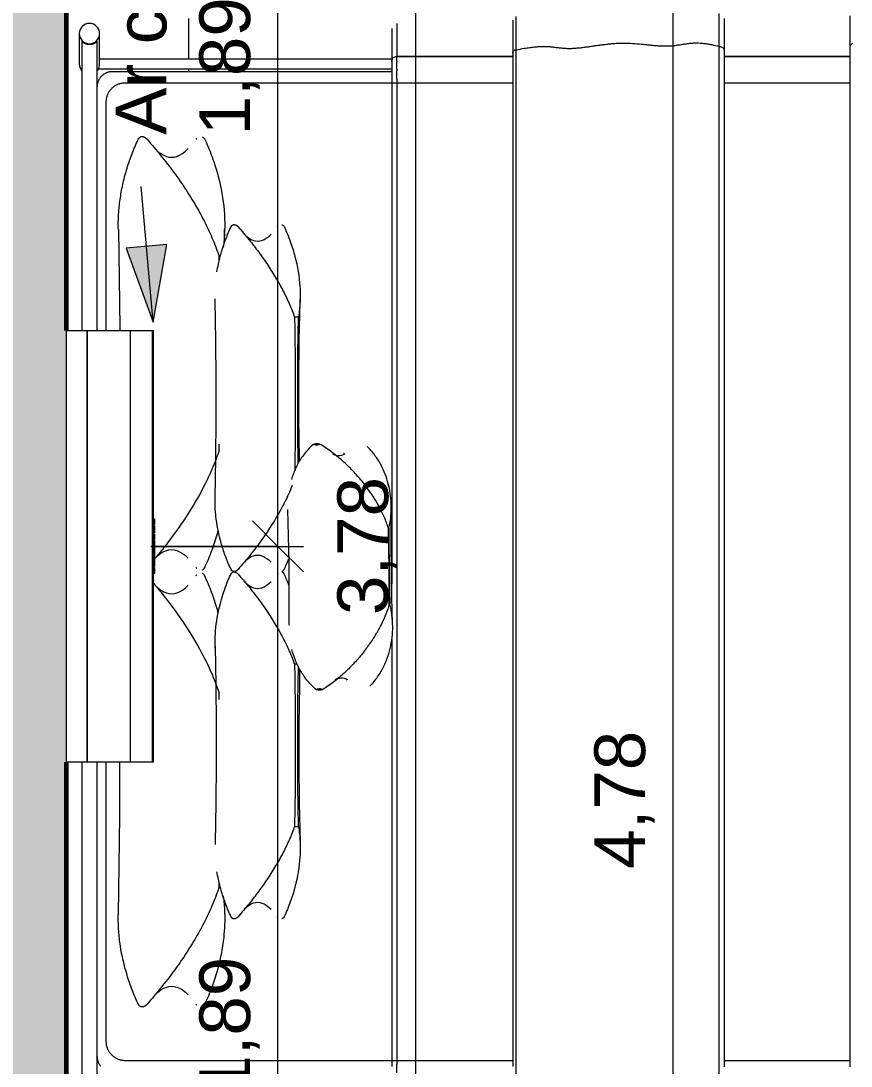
# Model space of a CAD drawing. Header units: millimetres. Extents: x -168557 to 193771, y -108373 to 197278.
# Drawn here: x 185912 to 187547, y -11283 to -9225 of the extents above; entities that cross this region are included whole.
import ezdxf

# ---------------------------------------------------------------- set-up
doc = ezdxf.new("R2010")
doc.units = ezdxf.units.MM
for name, color, linetype, lineweight in [('A-ANNO-DIMS', 211, 'Continuous', 9), ('A-ANNO-DIMS-50', 211, 'Continuous', 9), ('A-WALL', 113, 'Continuous', 9), ('A-WALL-PATT', 111, 'Continuous', 25), ('E-ELEC-EQPM', 71, 'Continuous', 9), ('G-ANNO-TEXT', 231, 'Continuous', 9), ('I-FURN', 30, 'Continuous', 9)]:
    doc.layers.add(name, color=color, linetype=linetype, lineweight=lineweight)
doc.styles.add('@Arial Unicode MS_1', font='', dxfattribs={"height": 100})
doc.styles.add('Arial_2', font='arial.ttf', dxfattribs={"height": 100})
doc.styles.get('@Arial Unicode MS_1').set_extended_font_data('@Arial Unicode MS')
doc.dimstyles.new('CRT_-__Metros_-_Linha_de_chamada_3_5_mm_3', dxfattribs={"dimscale": 304.8, "dimtxt": 100.584485, "dimasz": 0.328084, "dimexe": 0.164042, "dimexo": 0.0625, "dimgap": 0.082021, "dimtad": 1, "dimlfac": 0.001, "dimrnd": 0.01, "dimzin": 0, "dimdsep": 46, "dimtxsty": '@Arial Unicode MS_1', "dimblk1": 'OBLIQUE', "dimblk2": 'OBLIQUE', "dimsah": 1, "dimcen": 0.09, "dimdle": 0.164042, "dimazin": 0, "dimtfac": 1, "dimtdec": 4, "dimtix": 1, "dimtmove": 0, "dimatfit": 3, "dimfxl": 0.984252, "dimfxlon": 1, "dimtvp": 1, "dimtolj": 1, "dimtzin": 0, "dimarcsym": 2})

# ---------------------------------------------------------------- blocks, each defined once
blk = doc.blocks.new('Blks_Decor Henzel Studio_Tapete Diamond Dust - Único-V13-TERREO')
at = {"layer": 'I-FURN', "color": 254}
for p, q in [((990, 1250), (985, 1250)), ((1090, 1250), (1010, 1250))]:
    blk.add_line(p, q, dxfattribs=at)
blk = doc.blocks.new('Blks_Dorm Ikea_Cama Björksnäs - King-3565573-TERREO')
at = {"layer": 'I-FURN', "color": 254}
for p, q in [((-375, 1065), (-1044.9, 1065)), ((1044.9, 1065), (475, 1065)), ((1060, 1070), (1000, 1070)), ((-1044.9, 1035), (-375, 1035)), ((475, 1035), (1044.9, 1035)), ((990, 454.7), (990, 1034.1)), ((1000, 1030), (1060, 1030)), ((1010, 1030.2), (1010, 454.6)), ((985, 454.6), (985, 1005))]:
    blk.add_line(p, q, dxfattribs=at)
at = {"layer": 'I-FURN', "color": 254, "flags": 128}
for points in [[(-955, 1035), (-956.2, 1035), (-957.4, 1034.9), (-958.6, 1034.8), (-959.8, 1034.6), (-961, 1034.4), (-962.1, 1034.1), (-963.3, 1033.8), (-964.4, 1033.5), (-965.6, 1033.1), (-966.7, 1032.6), (-967.8, 1032.1), (-968.9, 1031.6), (-969.9, 1031), (-970.9, 1030.4), (-971.9, 1029.8), (-972.9, 1029.1), (-973.9, 1028.3)], [(985, 1005), (985, 1006.2), (984.9, 1007.4), (984.8, 1008.6), (984.6, 1009.8), (984.4, 1011), (984.1, 1012.1), (983.8, 1013.3), (983.5, 1014.4), (983.1, 1015.6), (982.6, 1016.7), (982.1, 1017.8), (981.6, 1018.9), (981, 1019.9), (980.4, 1020.9), (979.8, 1021.9), (979.1, 1022.9), (978.3, 1023.9), (977.6, 1024.8), (976.7, 1025.7), (975.9, 1026.5), (975, 1027.3), (974.1, 1028.1), (973.2, 1028.9), (972.2, 1029.6), (971.2, 1030.2), (970.2, 1030.9), (969.1, 1031.5), (968.1, 1032), (967, 1032.5), (965.9, 1033), (964.7, 1033.4), (963.6, 1033.7), (962.4, 1034.1), (961.3, 1034.3), (960.1, 1034.6), (958.9, 1034.7), (957.7, 1034.9), (956.5, 1035), (955.3, 1035), (955, 1035)]]:
    blk.add_lwpolyline(points, dxfattribs=at)
at = {"layer": 'I-FURN', "color": 254}
for centre, start, end in [((1000, 1050), 90, 130.9514), ((1000, 1050), 123.75, 128.4099), ((1000, 1050), 90, 96.155), ((1060, 1050), 0, 180), ((1060, 1050), 180, 0), ((1000, 1050), 229.0486, 274.5085), ((1000, 1050), 231.5901, 236.25), ((1000, 1050), 260.8551, 270)]:
    blk.add_arc(centre, 20, start, end, dxfattribs=at)
for points, knots in [([(1044.9, 1065), (1044.9, 1065), (1044.9, 1064.9), (1044.7, 1064.8), (1044.6, 1064.6), (1044.4, 1064.4), (1044.2, 1064.1), (1044, 1063.9), (1043.8, 1063.6), (1043.7, 1063.5), (1043.5, 1063.3), (1043.3, 1063), (1043.1, 1062.7), (1042.8, 1062.3), (1042.6, 1062), (1042.4, 1061.7), (1042.2, 1061.5), (1042, 1061.1), (1041.7, 1060.6), (1041.4, 1060.1), (1041.1, 1059.4), (1040.8, 1058.8), (1040.5, 1058.1), (1040.2, 1057.4), (1039.9, 1056.4), (1039.5, 1055.1), (1039.1, 1052.9), (1038.9, 1051.2), (1038.9, 1050)], [-1, -1, -1, -1, -0.928571, -0.892857, -0.857143, -0.821429, -0.785714, -0.75, -0.732143, -0.714286, -0.696429, -0.678571, -0.642857, -0.607143, -0.589286, -0.571429, -0.553571, -0.535714, -0.5, -0.464286, -0.428571, -0.392857, -0.357143, -0.321429, -0.285714, -0.214286, -0.142857, 0, 0, 0, 0]), ([(1038.9, 1050), (1038.9, 1048.8), (1039.1, 1047.1), (1039.5, 1044.9), (1039.9, 1043.6), (1040.2, 1042.6), (1040.5, 1041.9), (1040.8, 1041.2), (1041.1, 1040.6), (1041.4, 1039.9), (1041.7, 1039.4), (1042, 1038.9), (1042.2, 1038.5), (1042.4, 1038.3), (1042.6, 1038), (1042.8, 1037.7), (1043.1, 1037.3), (1043.3, 1037), (1043.5, 1036.7), (1043.7, 1036.5), (1043.8, 1036.4), (1044, 1036.1), (1044.2, 1035.9), (1044.4, 1035.6), (1044.6, 1035.4), (1044.7, 1035.2), (1044.9, 1035.1), (1044.9, 1035), (1044.9, 1035)], [-1, -1, -1, -1, -0.857143, -0.785714, -0.714286, -0.678571, -0.642857, -0.607143, -0.571429, -0.535714, -0.5, -0.464286, -0.446429, -0.428571, -0.410714, -0.392857, -0.357143, -0.321429, -0.303571, -0.285714, -0.267857, -0.25, -0.214286, -0.178571, -0.142857, -0.107143, -0.071429, 0, 0, 0, 0])]:
    blk.add_open_spline(points, degree=3, knots=knots, dxfattribs=at)
blk = doc.blocks.new('Blks_Dorm_Base Cama_Estofada - King-3552825-TERREO')
at = {"layer": 'I-FURN', "color": 254}
for p, q in [((-375, 1012.5), (-925, 1012.5)), ((925, 1012.5), (475, 1012.5)), ((-962.5, 975), (-962.5, 211.5)), ((962.5, 211.5), (962.5, 975)), ((-962.5, -205.2), (-962.5, -452.2)), ((962.5, -452.2), (962.5, -205.2)), ((-925, -1012.5), (925, -1012.5))]:
    blk.add_line(p, q, dxfattribs=at)
at = {"layer": 'I-FURN', "color": 254, "flags": 128}
for points in [[(-925, 1012.5), (-926.5, 1012.5), (-928, 1012.4), (-929.5, 1012.2), (-931, 1012), (-932.5, 1011.8), (-933.9, 1011.4), (-935.4, 1011), (-936.8, 1010.6), (-938.2, 1010.1), (-939.6, 1009.5), (-941, 1008.9), (-942.3, 1008.3), (-943.6, 1007.5), (-944.9, 1006.8), (-946.2, 1006), (-947.4, 1005.1), (-948.6, 1004.2), (-949.7, 1003.2), (-950.8, 1002.2), (-951.9, 1001.1), (-952.9, 1000), (-953.9, 998.9), (-954.8, 997.7), (-955.7, 996.5), (-956.6, 995.3), (-957.3, 994), (-958.1, 992.7), (-958.8, 991.3), (-959.4, 990), (-960, 988.6), (-960.5, 987.2), (-960.9, 985.8), (-961.3, 984.3), (-961.7, 982.8), (-962, 981.4), (-962.2, 979.9), (-962.3, 978.4), (-962.5, 976.9), (-962.5, 975.4), (-962.5, 975)], [(962.5, 975), (962.5, 976.5), (962.4, 978), (962.2, 979.5), (962, 981), (961.8, 982.5), (961.4, 983.9), (961, 985.4), (960.6, 986.8), (960.1, 988.2), (959.5, 989.6), (958.9, 991), (958.3, 992.3), (957.5, 993.6), (956.8, 994.9), (956, 996.2), (955.1, 997.4), (954.2, 998.6), (953.2, 999.7), (952.2, 1000.8), (951.1, 1001.9), (950, 1002.9), (948.9, 1003.9), (947.7, 1004.8), (946.5, 1005.7), (945.3, 1006.6), (944, 1007.3), (942.7, 1008.1), (941.3, 1008.8), (940, 1009.4), (938.6, 1010), (937.2, 1010.5), (935.8, 1010.9), (934.3, 1011.3), (932.8, 1011.7), (931.4, 1012), (929.9, 1012.2), (928.4, 1012.3), (926.9, 1012.5), (925.4, 1012.5), (925, 1012.5)], [(-959.5, -989.6), (-958.9, -991), (-958.3, -992.3), (-957.5, -993.6), (-956.8, -994.9), (-956, -996.2), (-955.1, -997.4), (-954.2, -998.6), (-953.2, -999.7), (-952.2, -1000.8), (-951.1, -1001.9), (-950, -1002.9), (-948.9, -1003.9), (-947.7, -1004.8), (-946.5, -1005.7), (-945.3, -1006.6), (-944, -1007.3), (-942.7, -1008.1), (-941.3, -1008.8), (-940, -1009.4), (-938.6, -1010), (-937.2, -1010.5), (-935.8, -1010.9), (-934.3, -1011.3), (-932.8, -1011.7), (-931.4, -1012), (-929.9, -1012.2), (-928.4, -1012.3), (-926.9, -1012.5), (-925.4, -1012.5), (-925, -1012.5)], [(925, -1012.5), (926.5, -1012.5), (928, -1012.4), (929.5, -1012.2), (931, -1012), (932.5, -1011.8), (933.9, -1011.4), (935.4, -1011), (936.8, -1010.6), (938.2, -1010.1), (939.6, -1009.5), (941, -1008.9), (942.3, -1008.3), (943.6, -1007.5), (944.9, -1006.8), (946.2, -1006), (947.4, -1005.1), (948.6, -1004.2), (949.7, -1003.2), (950.8, -1002.2), (951.9, -1001.1), (952.9, -1000), (953.9, -998.9), (954.8, -997.7), (955.7, -996.5), (956.6, -995.3), (957.3, -994), (958.1, -992.7), (958.8, -991.3), (959.4, -990), (959.7, -989.2)]]:
    blk.add_lwpolyline(points, dxfattribs=at)
blk = doc.blocks.new('Blks_Dorm_Colcha e Mantas - King-3554194-TERREO')
at = {"layer": 'I-FURN', "color": 254}
for p, q in [((-1095, 191.8), (-1029.8, 191.8)), ((-1015, -55), (-1015, 191.8)), ((-1015, 191.8), (-1015, -55)), ((-970, 191.8), (970, 191.8)), ((-1024.9, -55), (-1090, -55)), ((970, -55), (-970, -55)), ((-1034.7, -65), (-1099.9, -65)), ((-970, -65), (-1034.7, -65)), ((970, -65), (-970, -65)), ((1034.8, -65), (970, -65)), ((-1028.3, -465), (-1093.4, -465)), ((-1086.7, -471.7), (-1021.6, -471.7)), ((-970, -465), (-1028.3, -465)), ((-1015, -700), (-1015, -471.7)), ((-1015, -471.7), (-1015, -700)), ((970, -465), (-970, -465)), ((-970, -471.7), (970, -471.7)), ((1028.3, -465), (970, -465)), ((-1080, -700), (-1015, -700)), ((-1080, -700), (-1015, -700)), ((-1070, -710), (-1005.2, -710)), ((-1005.7, -700), (-1015, -700)), ((-1005.8, -700), (-1003.5, -700)), ((-989.8, -700), (-1003.5, -700)), ((-989.8, -700), (-986.8, -700)), ((-970, -700), (-986.8, -700)), ((-970, -700), (970, -700)), ((-970, -700), (970, -700)), ((-970, -710), (23.6, -710)), ((133.6, -710), (970, -710)), ((986.8, -700), (970, -700))]:
    blk.add_line(p, q, dxfattribs=at)
at = {"layer": 'I-FURN', "color": 254, "flags": 128}
for points in [[(-1029.8, 191.8), (-1028.9, 191.8), (-1027.8, 191.8), (-1026.7, 191.8), (-1025.5, 191.8), (-1024.2, 191.8), (-1022.8, 191.8), (-1021.3, 191.8), (-1019.8, 191.8), (-1018.2, 191.8), (-1016.4, 191.8), (-1014.7, 191.8), (-1012.8, 191.8), (-1010.9, 191.8), (-1008.9, 191.8), (-1006.8, 191.8), (-1004.7, 191.8), (-1002.6, 191.8), (-1000.3, 191.8), (-998.1, 191.8), (-995.8, 191.8), (-993.4, 191.8), (-991, 191.8), (-988.6, 191.8), (-986.2, 191.8), (-983.7, 191.8), (-981.2, 191.8), (-978.7, 191.8), (-976.1, 191.8), (-973.6, 191.8), (-971, 191.8), (-970, 191.8)], [(970, 191.8), (972.5, 191.8), (975.1, 191.8)], [(-970, -55), (-972.3, -55), (-974.7, -55), (-977, -55), (-979.4, -55), (-981.7, -55), (-984, -55), (-986.2, -55), (-988.5, -55), (-990.7, -55), (-992.9, -55), (-995, -55), (-997.1, -55), (-999.2, -55), (-1001.2, -55), (-1003.2, -55), (-1005.1, -55), (-1006.9, -55), (-1008.7, -55), (-1010.5, -55), (-1012.1, -55), (-1013.7, -55), (-1015.3, -55), (-1016.7, -55), (-1018.1, -55), (-1019.4, -55), (-1020.7, -55), (-1021.8, -55), (-1022.9, -55), (-1023.9, -55), (-1024.8, -55), (-1024.9, -55)], [(975, -55), (972.7, -55), (970.4, -55), (970, -55)], [(-1021.6, -471.7), (-1020.8, -471.7), (-1019.8, -471.7), (-1018.8, -471.7), (-1017.7, -471.7), (-1016.6, -471.7), (-1015.3, -471.7), (-1014, -471.7), (-1012.6, -471.7), (-1011.2, -471.7), (-1009.7, -471.7), (-1008.1, -471.7), (-1006.4, -471.7), (-1004.7, -471.7), (-1003, -471.7), (-1001.1, -471.7), (-999.3, -471.7), (-997.4, -471.7), (-995.4, -471.7), (-993.4, -471.7), (-991.4, -471.7), (-989.3, -471.7), (-987.2, -471.7), (-985.1, -471.7), (-983, -471.7), (-980.8, -471.7), (-978.6, -471.7), (-976.4, -471.7), (-974.2, -471.7), (-972, -471.7), (-970, -471.7)], [(970, -471.7), (972.2, -471.7), (974.4, -471.7)], [(-1005.2, -710), (-1004.5, -710), (-1003.7, -710), (-1002.9, -710), (-1002.1, -710), (-1001.2, -710), (-1000.3, -710), (-999.3, -710), (-998.2, -710), (-997.2, -710), (-996, -710), (-994.9, -710), (-993.7, -710), (-992.4, -710), (-991.1, -710), (-989.8, -710), (-988.5, -710), (-987.1, -710), (-985.7, -710), (-984.2, -710), (-982.8, -710), (-981.3, -710), (-979.8, -710), (-978.3, -710), (-976.8, -710), (-975.3, -710), (-973.7, -710), (-972.2, -710), (-970.6, -710), (-970, -710)], [(970, -710), (971.5, -710), (973.1, -710), (974.6, -710)]]:
    blk.add_lwpolyline(points, dxfattribs=at)
at = {"layer": 'I-FURN', "color": 254}
blk.add_open_spline([(-1041.2, 197.2), (-1040.4, 196.2), (-1038.6, 194.5), (-1035.4, 192.7), (-1031.9, 191.8), (-1029.5, 191.7), (-1028.3, 191.9)], degree=3, dxfattribs=at)
for points, knots in [([(-1034.7, -65), (-1034.7, -63.8), (-1034.3, -61.5), (-1032.5, -58.4), (-1029.9, -56.1), (-1026.8, -55), (-1024.7, -55), (-1023.8, -55.1)], [0, 0, 0, 0, 0.1111111, 0.2222222, 0.3333333, 0.4444444, 0.5339095, 0.5339095, 0.5339095, 0.5339095]), ([(-1028.3, -465), (-1029.1, -460.4), (-1030.6, -451.7), (-1032.5, -438.7), (-1033.7, -429), (-1034.5, -420.1), (-1034.9, -412.2), (-1034.8, -406.3), (-1034.6, -401.7), (-1034.3, -398.3), (-1033.9, -394.6), (-1033.3, -389.3), (-1032.4, -382.2), (-1031.6, -375), (-1031.1, -369.4), (-1030.9, -365.3), (-1030.8, -361.4), (-1030.9, -356), (-1031.2, -349.2), (-1031.9, -342.1), (-1032.5, -336.3), (-1033.1, -331.9), (-1033.7, -327.5), (-1034.4, -321.8), (-1035.4, -314.9), (-1036.4, -308), (-1037.2, -302.3), (-1037.8, -298), (-1038.3, -293.7), (-1039, -288), (-1039.8, -281), (-1040.6, -272.6), (-1041.1, -264.2), (-1041.3, -255.9), (-1041.2, -245), (-1040.5, -231.4), (-1039.2, -217.3), (-1038, -206.1), (-1037.1, -197.9), (-1036.4, -189.6), (-1035.8, -181.1), (-1035.7, -174.2), (-1035.7, -168.7), (-1035.8, -164.7), (-1036, -160.6), (-1036.4, -155.1), (-1037.2, -148.1), (-1038.5, -139.7), (-1039.9, -131.6), (-1041, -123.6), (-1041.8, -112.7), (-1041.5, -101.2), (-1040, -89.3), (-1037.9, -77.7), (-1036, -69.7), (-1034.7, -65)], [-1, -1, -1, -1, -0.958333, -0.9375, -0.916667, -0.895833, -0.875, -0.854167, -0.84375, -0.833333, -0.822917, -0.8125, -0.791667, -0.770833, -0.760417, -0.75, -0.739583, -0.729167, -0.708333, -0.6875, -0.677083, -0.666667, -0.65625, -0.645833, -0.625, -0.604167, -0.59375, -0.583333, -0.572917, -0.5625, -0.541667, -0.520833, -0.5, -0.479167, -0.458333, -0.416667, -0.375, -0.354167, -0.333333, -0.3125, -0.291667, -0.270833, -0.260417, -0.25, -0.239583, -0.229167, -0.208333, -0.1875, -0.166667, -0.145833, -0.125, -0.083333, -0.0625, -0.041667, 0, 0, 0, 0]), ([(-1020.8, -471.7), (-1021.4, -471.8), (-1022.9, -471.7), (-1025, -471), (-1026.8, -469.4), (-1028, -467.4), (-1028.3, -465.8), (-1028.3, -465)], [0.4588566, 0.4588566, 0.4588566, 0.4588566, 0.5555556, 0.6666667, 0.7777778, 0.8888889, 1, 1, 1, 1]), ([(-1004, -709.9), (-1004.9, -710), (-1007, -710), (-1010.1, -708.9), (-1012.8, -706.6), (-1014.6, -703.5), (-1015, -701.2), (-1015, -700)], [0.4624846, 0.4624846, 0.4624846, 0.4624846, 0.5555556, 0.6666667, 0.7777778, 0.8888889, 1, 1, 1, 1])]:
    blk.add_open_spline(points, degree=3, knots=knots, dxfattribs=at)
blk = doc.blocks.new('Blks_Dorm_Travesseiros - Branco-3557595-TERREO')
at = {"layer": 'I-FURN', "color": 254}
for p, q in [((-620.8, 109.2), (-620.8, 110.3)), ((-620.8, 109.2), (-620.8, 107.9)), ((620.8, 110.3), (620.8, 109.2)), ((620.8, 107.9), (620.8, 109.2))]:
    blk.add_line(p, q, dxfattribs=at)
at = {"layer": 'I-FURN', "color": 254, "flags": 128}
for points in [[(-674.4, 308.7), (-577.9, 306.8), (-481.2, 305.9), (-384.3, 305.9), (-375, 305.9)], [(674.4, 308.7), (577.9, 306.8), (481.2, 305.9), (475, 305.9)], [(-833.6, 237.1), (-828, 231), (-823.6, 225.2), (-820.3, 219.5), (-818.1, 214.1), (-816.9, 209), (-816.5, 204), (-816.9, 198.9), (-818.2, 193.8), (-820.5, 188.4), (-823.8, 182.7), (-828.3, 176.8), (-833.6, 171.1)], [(-26.4, 237.1), (-32, 231), (-36.4, 225.2), (-39.7, 219.5), (-41.9, 214.1), (-43.1, 209), (-43.5, 204), (-43.1, 198.9), (-41.8, 193.8), (-39.5, 188.4), (-36.2, 182.7), (-31.7, 176.8), (-26.4, 171.1)], [(26.4, 237.1), (32, 231), (36.4, 225.2), (39.7, 219.5), (41.9, 214.1), (43.1, 209), (43.5, 204), (43.1, 198.9), (41.8, 193.8), (39.5, 188.4), (36.2, 182.7), (31.7, 176.8), (26.4, 171.1)], [(833.6, 237.1), (828, 231), (823.6, 225.2), (820.3, 219.5), (818.1, 214.1), (816.9, 209), (816.5, 204), (816.9, 198.9), (818.2, 193.8), (820.5, 188.4), (823.8, 182.7), (828.3, 176.8), (833.6, 171.1)], [(-146.4, 118.2), (-223.6, 116.7), (-301.1, 116), (-378.5, 115.9), (-455.9, 116.7), (-533.2, 118.1), (-537.6, 118.2)], [(146.4, 118.2), (223.6, 116.7), (301.1, 116), (378.5, 115.9), (455.9, 116.7), (533.2, 118.1), (537.6, 118.2)], [(-646.9, 100), (-668.9, 99.6), (-674.4, 99.4)], [(646.9, 100), (668.9, 99.6), (674.4, 99.4)], [(-664.9, 60.9), (-660.4, 56.1), (-656.9, 51.4), (-654.3, 46.9), (-652.5, 42.6), (-651.5, 38.4), (-651.2, 34.4), (-651.5, 30.4), (-652.6, 26.3), (-654.4, 21.9), (-657, 17.4), (-660.6, 12.7), (-664.9, 8.1)], [(-19.1, 60.9), (-23.6, 56.1), (-27.1, 51.4), (-29.7, 46.9), (-31.5, 42.6), (-32.5, 38.4), (-32.8, 34.4), (-32.5, 30.4), (-31.4, 26.3), (-29.6, 21.9), (-27, 17.4), (-23.4, 12.7), (-19.1, 8.1)], [(19.1, 60.9), (23.6, 56.1), (27.1, 51.4), (29.7, 46.9), (31.5, 42.6), (32.5, 38.4), (32.8, 34.4), (32.5, 30.4), (31.4, 26.3), (29.6, 21.9), (27, 17.4), (23.4, 12.7), (19.1, 8.1)], [(664.9, 60.9), (660.4, 56.1), (656.9, 51.4), (654.3, 46.9), (652.5, 42.6), (651.5, 38.4), (651.2, 34.4), (651.5, 30.4), (652.6, 26.3), (654.4, 21.9), (657, 17.4), (660.6, 12.7), (664.9, 8.1)], [(122.7, -24.2), (70.3, -25.7), (17.7, -26.7), (-34.9, -27.1), (-87.4, -27), (-105, -26.9)], [(-191.7, -48.3), (-223.6, -47.7), (-301.1, -46.9), (-378.5, -46.9), (-455.9, -47.6), (-533.2, -49.1), (-537.5, -49.2)], [(217.2, -47.8), (223.6, -47.7), (301.1, -46.9), (378.5, -46.9), (455.9, -47.6), (533.2, -49.1), (537.5, -49.2)], [(-212.4, -118), (-210.6, -122.1), (-209.5, -125.8), (-209, -129.3), (-209, -132.7), (-209.6, -136.2), (-210.9, -140.1), (-212.1, -142.8)], [(232.3, -112.8), (230.5, -116.9), (229.5, -120.6), (229.1, -124.1), (229.2, -127.6), (229.9, -131.1), (231.2, -134.9), (232.5, -137.6)], [(-102.6, -231.4), (-50.1, -229.9), (2.4, -228.9), (55, -228.5), (107.5, -228.6), (125.1, -228.8)]]:
    blk.add_lwpolyline(points, dxfattribs=at)
at = {"layer": 'I-FURN', "color": 254}
for centre, major_axis, ratio, start_param, end_param in [((-430, 706.5), (2472.1, 0), 0.241922, 4.635125, 4.638688), ((-430, 701.3), (2472.1, 0), 0.240231, 4.635124, 4.637047), ((-430, 706.5), (2472.1, 0), 0.241922, 4.784679, 4.789653), ((430, 706.5), (2472.1, 0), 0.241922, 4.635125, 4.640099), ((430, 706.5), (2472.1, 0), 0.241922, 4.78609, 4.789653), ((430, 701.3), (2472.1, 0), 0.240231, 4.787731, 4.789654), ((7.1, 125.6), (1352.5, 15.8), 0.258819, 4.65708, 4.767698), ((15.3, -574.5), (1352.5, 15.8), 0.258819, 1.515487, 1.626106), ((-816.1, -234.1), (752.5, 8.8), 0.258819, 6.280437, 6.285934), ((838.5, -214.7), (752.5, 8.8), 0.258819, 3.138844, 3.144341)]:
    blk.add_ellipse(centre, major_axis=major_axis, ratio=ratio, start_param=start_param, end_param=end_param, dxfattribs=at)
for points, knots in [([(-851.9, 269.5), (-842.5, 273.9), (-823.6, 282), (-785.4, 295.2), (-746.7, 304), (-707.9, 308.3), (-687, 309), (-675.9, 308.8), (-674.4, 308.7)], [-1, -1, -1, -1, -0.875, -0.75, -0.5, -0.375, -0.25, -0.2314573, -0.2314573, -0.2314573, -0.2314573]), ([(674.4, 308.7), (675.9, 308.8), (687, 309), (707.9, 308.3), (737, 305.1), (766.1, 299.6), (794.9, 291.9), (823.6, 282), (842.5, 273.9), (851.9, 269.5)], [-0.7685427, -0.7685427, -0.7685427, -0.7685427, -0.75, -0.625, -0.5, -0.375, -0.25, -0.125, 0, 0, 0, 0]), ([(-851.9, 252.3), (-852.3, 252.6), (-852.8, 253.1), (-853.5, 253.9), (-854, 254.5), (-854.5, 255.1), (-855, 255.8), (-855.4, 256.3), (-855.7, 256.8), (-855.9, 257.2), (-856.1, 257.5), (-856.3, 258), (-856.6, 258.7), (-856.9, 259.5), (-857.1, 260.3), (-857.2, 261.1), (-857.2, 262), (-857.2, 262.8), (-857.1, 263.6), (-856.9, 264.3), (-856.6, 265), (-856.3, 265.6), (-856.1, 266), (-855.9, 266.3), (-855.7, 266.6), (-855.4, 266.9), (-855, 267.3), (-854.5, 267.8), (-854, 268.2), (-853.5, 268.6), (-852.8, 269), (-852.3, 269.3), (-851.9, 269.5)], [-1, -1, -1, -1, -0.928571, -0.892857, -0.857143, -0.821429, -0.785714, -0.75, -0.732143, -0.714286, -0.696429, -0.678571, -0.642857, -0.607143, -0.571429, -0.535714, -0.5, -0.464286, -0.428571, -0.392857, -0.357143, -0.321429, -0.303571, -0.285714, -0.267857, -0.25, -0.214286, -0.178571, -0.142857, -0.107143, -0.071429, 0, 0, 0, 0]), ([(851.9, 269.5), (852.3, 269.3), (852.8, 269), (853.5, 268.6), (854, 268.2), (854.5, 267.8), (855, 267.3), (855.4, 266.9), (855.7, 266.6), (855.9, 266.3), (856.1, 266), (856.3, 265.6), (856.6, 265), (856.9, 264.3), (857.1, 263.6), (857.2, 262.8), (857.2, 262), (857.2, 261.1), (857.1, 260.3), (856.9, 259.5), (856.6, 258.7), (856.3, 258), (856.1, 257.5), (855.9, 257.2), (855.7, 256.8), (855.4, 256.3), (855, 255.8), (854.5, 255.1), (854, 254.5), (853.5, 253.9), (852.8, 253.1), (852.3, 252.6), (851.9, 252.3)], [-1, -1, -1, -1, -0.928571, -0.892857, -0.857143, -0.821429, -0.785714, -0.75, -0.732143, -0.714286, -0.696429, -0.678571, -0.642857, -0.607143, -0.571429, -0.535714, -0.5, -0.464286, -0.428571, -0.392857, -0.357143, -0.321429, -0.303571, -0.285714, -0.267857, -0.25, -0.214286, -0.178571, -0.142857, -0.107143, -0.071429, 0, 0, 0, 0]), ([(-23.2, 239.1), (-29, 234.2), (-45.6, 220.4), (-84.3, 190.7), (-134.1, 157.9), (-189.5, 128.8), (-222.7, 115.6), (-239.2, 110.3)], [0.0666929, 0.0666929, 0.0666929, 0.0666929, 0.1428571, 0.2857143, 0.5714286, 0.7857143, 1, 1, 1, 1]), ([(239.2, 110.3), (228.2, 113.9), (206.1, 122.1), (161.8, 142.5), (111.9, 171.7), (65.1, 205.1), (38.1, 226.6), (27.5, 235.5), (25.1, 237.6)], [0, 0, 0, 0, 0.1428571, 0.2857143, 0.5714286, 0.7857143, 0.8928571, 0.9250512, 0.9250512, 0.9250512, 0.9250512]), ([(-853.3, 154.5), (-853.2, 154.6), (-852.7, 155.1), (-852.2, 155.6), (-851.9, 155.9)], [-0.09112769, -0.09112769, -0.09112769, -0.09112769, -0.07142857, 0, 0, 0, 0]), ([(-6.7, 154.5), (-6.8, 154.6), (-7.3, 155.1), (-7.7, 155.6), (-8.1, 155.9)], [-0.09113319, -0.09113319, -0.09113319, -0.09113319, -0.07142857, 0, 0, 0, 0]), ([(8.1, 155.9), (7.7, 155.6), (7.3, 155.1), (6.8, 154.6), (6.7, 154.5)], [-1, -1, -1, -1, -0.92857143, -0.90886681, -0.90886681, -0.90886681, -0.90886681]), ([(851.9, 155.9), (852.2, 155.6), (852.7, 155.1), (853.2, 154.6), (853.3, 154.5)], [-1, -1, -1, -1, -0.92857143, -0.90887231, -0.90887231, -0.90887231, -0.90887231]), ([(-851.9, 138.7), (-852.2, 138.8), (-852.8, 139.1), (-853.5, 139.6), (-854, 140), (-854.5, 140.4), (-855, 140.8), (-855.4, 141.2), (-855.7, 141.6), (-855.9, 141.9), (-856.1, 142.2), (-856.3, 142.6), (-856.5, 142.9), (-856.6, 143.1)], [-1, -1, -1, -1, -0.9285714, -0.8928571, -0.8571429, -0.8214286, -0.7857143, -0.75, -0.7321429, -0.7142857, -0.6964286, -0.6785714, -0.6428571, -0.6428571, -0.6428571, -0.6428571]), ([(-639, 102.2), (-649.5, 100.8), (-676.6, 98.5), (-725.9, 100.4), (-775.7, 110.2), (-819.5, 124.5), (-841.2, 133.6), (-851.9, 138.7)], [-0.9213668, -0.9213668, -0.9213668, -0.9213668, -0.7857143, -0.5714286, -0.2857143, -0.1428571, 0, 0, 0, 0]), ([(-81.4, 112), (-78.7, 112.7), (-65, 116.5), (-40.5, 124.5), (-18.9, 133.6), (-8.1, 138.7)], [-0.3205514, -0.3205514, -0.3205514, -0.3205514, -0.2857143, -0.1428571, 0, 0, 0, 0]), ([(-8.1, 138.7), (-7.7, 138.8), (-7.2, 139.1), (-6.5, 139.6), (-6, 140), (-5.5, 140.4), (-5, 140.8), (-4.6, 141.2), (-4.3, 141.6), (-4.1, 141.9), (-3.9, 142.2), (-3.7, 142.6), (-3.5, 142.9), (-3.4, 143.1)], [-1, -1, -1, -1, -0.9285714, -0.8928571, -0.8571429, -0.8214286, -0.7857143, -0.75, -0.7321429, -0.7142857, -0.6964286, -0.6785714, -0.6428571, -0.6428571, -0.6428571, -0.6428571]), ([(3.4, 143.1), (3.5, 142.9), (3.7, 142.6), (3.9, 142.2), (4.1, 141.9), (4.3, 141.6), (4.6, 141.2), (5, 140.8), (5.5, 140.4), (6, 140), (6.5, 139.6), (7.2, 139.1), (7.7, 138.8), (8.1, 138.7)], [-0.3571429, -0.3571429, -0.3571429, -0.3571429, -0.3214286, -0.3035714, -0.2857143, -0.2678571, -0.25, -0.2142857, -0.1785714, -0.1428571, -0.1071429, -0.0714286, 0, 0, 0, 0]), ([(8.1, 138.7), (18.9, 133.6), (40.5, 124.5), (65, 116.5), (78.7, 112.7), (81.4, 112)], [-1, -1, -1, -1, -0.8571429, -0.7142857, -0.6794486, -0.6794486, -0.6794486, -0.6794486]), ([(851.9, 138.7), (843.8, 134.9), (827.6, 127.9), (794.9, 116), (748.1, 103.8), (698.2, 98.4), (660, 99.8), (644, 101.5), (639, 102.2)], [-1, -1, -1, -1, -0.8928571, -0.7857143, -0.5714286, -0.2857143, -0.1428571, -0.0786332, -0.0786332, -0.0786332, -0.0786332]), ([(856.6, 143.1), (856.5, 142.9), (856.3, 142.6), (856.1, 142.2), (855.9, 141.9), (855.7, 141.6), (855.4, 141.2), (855, 140.8), (854.5, 140.4), (854, 140), (853.5, 139.6), (852.8, 139.1), (852.2, 138.8), (851.9, 138.7)], [-0.3571429, -0.3571429, -0.3571429, -0.3571429, -0.3214286, -0.3035714, -0.2857143, -0.2678571, -0.25, -0.2142857, -0.1785714, -0.1428571, -0.1071429, -0.0714286, 0, 0, 0, 0]), ([(-679.5, 86.8), (-671.4, 90.6), (-655.3, 97.5), (-630.6, 105.8), (-609.1, 111.2), (-595.8, 113.7), (-590.9, 114.5)], [-1, -1, -1, -1, -0.8571429, -0.7142857, -0.5714286, -0.4866628, -0.4866628, -0.4866628, -0.4866628]), ([(-151.5, 118.1), (-143.8, 118.4), (-119.4, 118.4), (-82.4, 113.6), (-47.2, 104), (-22.6, 95), (-10.5, 89.7), (-4.5, 86.8)], [0.1530771, 0.1530771, 0.1530771, 0.1530771, 0.2857143, 0.5714286, 0.7857143, 0.8928571, 1, 1, 1, 1]), ([(4.5, 86.8), (12.5, 90.6), (28.7, 97.5), (61.6, 108.6), (99.1, 116.5), (131.9, 118.6), (148, 118.2), (151.5, 118.1)], [0, 0, 0, 0, 0.1428571, 0.2857143, 0.5714286, 0.7857143, 0.8469229, 0.8469229, 0.8469229, 0.8469229]), ([(590.9, 114.5), (595.8, 113.7), (609.1, 111.2), (630.6, 105.8), (655.3, 97.5), (671.4, 90.6), (679.5, 86.8)], [-0.5133372, -0.5133372, -0.5133372, -0.5133372, -0.4285714, -0.2857143, -0.1428571, 0, 0, 0, 0]), ([(-679.5, 73.1), (-679.8, 73.3), (-680.3, 73.7), (-680.8, 74.4), (-681.2, 74.8), (-681.6, 75.3), (-682, 75.9), (-682.3, 76.3), (-682.5, 76.7), (-682.7, 77), (-682.8, 77.3), (-683, 77.7), (-683.3, 78.2), (-683.5, 78.9), (-683.7, 79.5), (-683.7, 80.2), (-683.8, 80.8), (-683.7, 81.5), (-683.7, 82.1), (-683.5, 82.7), (-683.3, 83.3), (-683, 83.7), (-682.8, 84), (-682.7, 84.3), (-682.5, 84.5), (-682.3, 84.8), (-682, 85.1), (-681.6, 85.5), (-681.2, 85.8), (-680.8, 86.1), (-680.3, 86.5), (-679.8, 86.7), (-679.5, 86.8)], [-1, -1, -1, -1, -0.928571, -0.892857, -0.857143, -0.821429, -0.785714, -0.75, -0.732143, -0.714286, -0.696429, -0.678571, -0.642857, -0.607143, -0.571429, -0.535714, -0.5, -0.464286, -0.428571, -0.392857, -0.357143, -0.321429, -0.303571, -0.285714, -0.267857, -0.25, -0.214286, -0.178571, -0.142857, -0.107143, -0.071429, 0, 0, 0, 0]), ([(-4.5, 86.8), (-4.2, 86.7), (-3.8, 86.5), (-3.2, 86.1), (-2.8, 85.8), (-2.4, 85.5), (-2, 85.1), (-1.7, 84.8), (-1.5, 84.5), (-1.3, 84.3), (-1.1, 84), (-0.9, 83.7), (-0.7, 83.3), (-0.5, 82.7), (-0.3, 82.1), (-0.3, 81.5), (-0.2, 80.8), (-0.3, 80.2), (-0.4, 79.5), (-0.5, 78.9), (-0.7, 78.2), (-1, 77.7), (-1.1, 77.3), (-1.3, 77), (-1.5, 76.7), (-1.7, 76.3), (-2, 75.9), (-2.4, 75.3), (-2.8, 74.8), (-3.2, 74.4), (-3.8, 73.7), (-4.2, 73.3), (-4.5, 73.1)], [0, 0, 0, 0, 0.071429, 0.107143, 0.142857, 0.178571, 0.214286, 0.25, 0.267857, 0.285714, 0.303571, 0.321429, 0.357143, 0.392857, 0.428571, 0.464286, 0.5, 0.535714, 0.571429, 0.607143, 0.642857, 0.678571, 0.696429, 0.714286, 0.732143, 0.75, 0.785714, 0.821429, 0.857143, 0.892857, 0.928571, 1, 1, 1, 1]), ([(4.5, 73.1), (4.2, 73.3), (3.8, 73.7), (3.2, 74.4), (2.8, 74.8), (2.4, 75.3), (2, 75.9), (1.7, 76.3), (1.5, 76.7), (1.3, 77), (1.1, 77.3), (1, 77.7), (0.7, 78.2), (0.5, 78.9), (0.4, 79.5), (0.3, 80.2), (0.2, 80.8), (0.3, 81.5), (0.3, 82.1), (0.5, 82.7), (0.7, 83.3), (0.9, 83.7), (1.1, 84), (1.3, 84.3), (1.5, 84.5), (1.7, 84.8), (2, 85.1), (2.4, 85.5), (2.8, 85.8), (3.2, 86.1), (3.8, 86.5), (4.2, 86.7), (4.5, 86.8)], [0, 0, 0, 0, 0.071429, 0.107143, 0.142857, 0.178571, 0.214286, 0.25, 0.267857, 0.285714, 0.303571, 0.321429, 0.357143, 0.392857, 0.428571, 0.464286, 0.5, 0.535714, 0.571429, 0.607143, 0.642857, 0.678571, 0.696429, 0.714286, 0.732143, 0.75, 0.785714, 0.821429, 0.857143, 0.892857, 0.928571, 1, 1, 1, 1]), ([(679.5, 86.8), (679.8, 86.7), (680.3, 86.5), (680.8, 86.1), (681.2, 85.8), (681.6, 85.5), (682, 85.1), (682.3, 84.8), (682.5, 84.5), (682.7, 84.3), (682.8, 84), (683, 83.7), (683.3, 83.3), (683.5, 82.7), (683.7, 82.1), (683.7, 81.5), (683.8, 80.8), (683.7, 80.2), (683.7, 79.5), (683.5, 78.9), (683.3, 78.2), (683, 77.7), (682.8, 77.3), (682.7, 77), (682.5, 76.7), (682.3, 76.3), (682, 75.9), (681.6, 75.3), (681.2, 74.8), (680.8, 74.4), (680.3, 73.7), (679.8, 73.3), (679.5, 73.1)], [-1, -1, -1, -1, -0.928571, -0.892857, -0.857143, -0.821429, -0.785714, -0.75, -0.732143, -0.714286, -0.696429, -0.678571, -0.642857, -0.607143, -0.571429, -0.535714, -0.5, -0.464286, -0.428571, -0.392857, -0.357143, -0.321429, -0.303571, -0.285714, -0.267857, -0.25, -0.214286, -0.178571, -0.142857, -0.107143, -0.071429, 0, 0, 0, 0]), ([(-4.5, 73.1), (-14.1, 64.5), (-33.6, 48.1), (-73, 18.4), (-112.9, -6.8), (-152.6, -26.7), (-172.5, -34.7), (-182.4, -38.2)], [0, 0, 0, 0, 0.166667, 0.333333, 0.666667, 0.833333, 1, 1, 1, 1]), ([(169.7, -33.4), (164, -31.2), (148.4, -24.6), (112.9, -6.8), (73, 18.4), (33.6, 48.1), (14.1, 64.5), (4.5, 73.1)], [0.0712978, 0.0712978, 0.0712978, 0.0712978, 0.1666667, 0.3333333, 0.6666667, 0.8333333, 1, 1, 1, 1]), ([(-679.5, -17.8), (-679.8, -17.7), (-680.2, -17.5), (-680.8, -17.1), (-681.2, -16.8), (-681.6, -16.4), (-682, -16.1), (-682.3, -15.8), (-682.5, -15.5), (-682.7, -15.3), (-682.9, -15), (-683, -14.7), (-683.3, -14.3), (-683.5, -13.7), (-683.6, -13.3), (-683.6, -13.1)], [-1, -1, -1, -1, -0.9285714, -0.8928571, -0.8571429, -0.8214286, -0.7857143, -0.75, -0.7321429, -0.7142857, -0.6964286, -0.6785714, -0.6428571, -0.6071429, -0.5714286, -0.5714286, -0.5714286, -0.5714286]), ([(-681.2, -5.8), (-681.1, -5.6), (-680.8, -5.3), (-680.2, -4.7), (-679.8, -4.3), (-679.5, -4)], [-0.1428571, -0.1428571, -0.1428571, -0.1428571, -0.1071429, -0.0714286, 0, 0, 0, 0]), ([(-502.2, -46), (-512.1, -47.6), (-531.9, -49.6), (-571.5, -49.2), (-611.3, -42.6), (-650.5, -30.4), (-669.9, -22.3), (-679.5, -17.8)], [-1, -1, -1, -1, -0.833333, -0.666667, -0.333333, -0.166667, 0, 0, 0, 0]), ([(-2.8, -5.8), (-2.9, -5.6), (-3.2, -5.3), (-3.7, -4.7), (-4.2, -4.3), (-4.5, -4)], [-0.1428571, -0.1428571, -0.1428571, -0.1428571, -0.1071429, -0.0714286, 0, 0, 0, 0]), ([(-4.5, -17.8), (-4.2, -17.7), (-3.7, -17.4), (-3.2, -17.1), (-2.8, -16.8), (-2.4, -16.4), (-2, -16.1), (-1.7, -15.8), (-1.5, -15.5), (-1.3, -15.3), (-1.2, -15), (-1, -14.7), (-0.7, -14.3), (-0.5, -13.7), (-0.4, -13.3), (-0.4, -13.1)], [-1, -1, -1, -1, -0.9285714, -0.8928571, -0.8571429, -0.8214286, -0.7857143, -0.75, -0.7321429, -0.7142857, -0.6964286, -0.6785714, -0.6428571, -0.6071429, -0.5714286, -0.5714286, -0.5714286, -0.5714286]), ([(0.4, -13.1), (0.4, -13.3), (0.5, -13.7), (0.7, -14.3), (1, -14.7), (1.2, -15), (1.3, -15.3), (1.5, -15.5), (1.7, -15.8), (2, -16.1), (2.4, -16.4), (2.8, -16.8), (3.2, -17.1), (3.7, -17.4), (4.2, -17.7), (4.5, -17.8)], [-0.4285714, -0.4285714, -0.4285714, -0.4285714, -0.3928571, -0.3571429, -0.3214286, -0.3035714, -0.2857143, -0.2678571, -0.25, -0.2142857, -0.1785714, -0.1428571, -0.1071429, -0.0714286, 0, 0, 0, 0]), ([(4.5, -4), (4.2, -4.3), (3.7, -4.7), (3.2, -5.3), (2.9, -5.6), (2.8, -5.8)], [-1, -1, -1, -1, -0.9285714, -0.8928571, -0.8571429, -0.8571429, -0.8571429, -0.8571429]), ([(679.5, -17.8), (669.9, -22.3), (650.5, -30.4), (611.3, -42.6), (571.5, -49.2), (531.9, -49.6), (512.1, -47.6), (502.2, -46)], [-1, -1, -1, -1, -0.833333, -0.666667, -0.333333, -0.166667, 0, 0, 0, 0]), ([(679.5, -4), (679.8, -4.3), (680.2, -4.7), (680.8, -5.3), (681.1, -5.6), (681.2, -5.8)], [-1, -1, -1, -1, -0.9285714, -0.8928571, -0.8571429, -0.8571429, -0.8571429, -0.8571429]), ([(683.6, -13.1), (683.6, -13.3), (683.5, -13.7), (683.3, -14.3), (683, -14.7), (682.9, -15), (682.7, -15.3), (682.5, -15.5), (682.3, -15.8), (682, -16.1), (681.6, -16.4), (681.2, -16.8), (680.8, -17.1), (680.2, -17.5), (679.8, -17.7), (679.5, -17.8)], [-0.4285714, -0.4285714, -0.4285714, -0.4285714, -0.3928571, -0.3571429, -0.3214286, -0.3035714, -0.2857143, -0.2678571, -0.25, -0.2142857, -0.1785714, -0.1428571, -0.1071429, -0.0714286, 0, 0, 0, 0]), ([(-182.4, -38.2), (-224.9, -39), (-331.3, -40.2), (-437.9, -39.4), (-501.6, -38.2)], [0, 0, 0, 0, 0.4, 1, 1, 1, 1]), ([(-230.5, -79), (-225, -72.9), (-216.5, -64.6), (-204.1, -55.5), (-194.3, -49.5), (-184.4, -44.2), (-170.8, -38.2), (-160.3, -34.7), (-153.2, -32.9)], [-1, -1, -1, -1, -0.875, -0.8125, -0.75, -0.6875, -0.625, -0.5, -0.5, -0.5, -0.5]), ([(-182.1, -43.6), (-182.2, -43.1), (-182.3, -41.3), (-182.4, -39.5), (-182.4, -38.2)], [0.2985054, 0.2985054, 0.2985054, 0.2985054, 0.5, 1, 1, 1, 1]), ([(249.5, -73.4), (246.7, -70.4), (241, -64.7), (231.9, -57.1), (222.4, -50.5), (212.6, -44.7), (202.5, -39.7), (192.3, -35.4), (185.4, -33.1), (181.9, -32)], [-1, -1, -1, -1, -0.9375, -0.875, -0.8125, -0.75, -0.6875, -0.625, -0.5633776, -0.5633776, -0.5633776, -0.5633776]), ([(501.6, -38.2), (459.1, -39), (358.1, -40.1), (256.9, -39.5), (198.5, -38.5)], [0, 0, 0, 0, 0.4, 0.949401, 0.949401, 0.949401, 0.949401]), ([(-502.2, -46), (-459.6, -45.1), (-354.4, -43.9), (-249, -44.7), (-186.7, -45.9)], [0, 0, 0, 0, 0.4, 0.9845923, 0.9845923, 0.9845923, 0.9845923]), ([(213.6, -45.4), (245.6, -44.9), (341.9, -43.9), (438.3, -44.7), (502.2, -46)], [0.0993198, 0.0993198, 0.0993198, 0.0993198, 0.4, 1, 1, 1, 1]), ([(-63.6, -224.7), (-70.2, -222.9), (-83.3, -218.3), (-103, -209.5), (-122.6, -198.9), (-142, -186.4), (-161.1, -172.2), (-179.8, -156.1), (-194.8, -141.3), (-206.4, -128.4), (-217.6, -114.9), (-225.3, -103.9), (-230.3, -96.2)], [-1, -1, -1, -1, -0.888889, -0.777778, -0.666667, -0.555556, -0.444444, -0.333333, -0.222222, -0.166667, -0.111111, 0, 0, 0, 0]), ([(86, -223), (93.3, -220.7), (108, -215.2), (137.2, -200.7), (166, -181.6), (190.3, -161.1), (203.8, -148.2), (213.7, -138), (223.3, -127.1), (232.6, -115.7), (241.5, -103.5), (247, -95), (249.7, -90.6)], [-1, -1, -1, -1, -0.875, -0.75, -0.5, -0.375, -0.3125, -0.25, -0.1875, -0.125, -0.0625, 0, 0, 0, 0]), ([(86, -224.1), (92.6, -225.6), (105.7, -227.9), (125.3, -229.1), (144.7, -228.3), (163.9, -225.4), (182.8, -220.4), (201.2, -213.3), (216, -205.5), (227.3, -198), (236.8, -190.7), (243.1, -184.7), (246.8, -180.9)], [-1, -1, -1, -1, -0.8888889, -0.7777778, -0.6666667, -0.5555556, -0.4444444, -0.3333333, -0.2222222, -0.1666667, -0.1111111, -0.029563, -0.029563, -0.029563, -0.029563]), ([(-225.4, -186.4), (-223.9, -187.9), (-219.5, -192.1), (-211.8, -198.6), (-202.3, -205.2), (-192.5, -210.9), (-182.4, -216), (-168.7, -221.6), (-151.1, -227), (-129.5, -230.8), (-107.6, -232), (-85.6, -230.5), (-70.9, -227.7), (-63.6, -225.8)], [0.0294784, 0.0294784, 0.0294784, 0.0294784, 0.0625, 0.125, 0.1875, 0.25, 0.3125, 0.375, 0.5, 0.625, 0.75, 0.875, 1, 1, 1, 1])]:
    blk.add_open_spline(points, degree=3, knots=knots, dxfattribs=at)
for points in [[(-620.8, 110.3), (-631.8, 113.8), (-653.8, 122.1), (-687, 137.4), (-720.3, 155.5), (-753.6, 176.1), (-786.7, 199.1), (-819.5, 224.4), (-841.1, 242.8), (-851.9, 252.3)], [(851.9, 252.3), (841.1, 242.8), (819.5, 224.4), (786.7, 199.1), (753.6, 176.1), (720.3, 155.5), (687, 137.4), (653.8, 122.1), (631.8, 113.8), (620.8, 110.3)], [(-501.6, -38.2), (-510.1, -35.2), (-527.2, -28.5), (-552.7, -16.2), (-578.3, -1.9), (-603.9, 14.2), (-629.3, 32), (-654.6, 51.6), (-671.2, 65.7), (-679.5, 73.1)], [(679.5, 73.1), (671.2, 65.7), (654.6, 51.6), (629.3, 32), (603.9, 14.2), (578.3, -1.9), (552.7, -16.2), (527.2, -28.5), (510.1, -35.2), (501.6, -38.2)], [(-26.3, -27.2), (-19, -24.3), (-11.7, -21.2), (-4.5, -17.8)], [(4.5, -17.8), (11.3, -21), (18.1, -23.9), (24.9, -26.6)], [(-501.6, -38.2), (-501.6, -39.5), (-501.7, -42.1), (-502, -44.7), (-502.2, -46)], [(502.2, -46), (502, -44.7), (501.7, -42.1), (501.6, -39.5), (501.6, -38.2)], [(-231.9, -81), (-232.3, -82.5), (-232.7, -85.4), (-232.7, -89.8), (-232.1, -92.4), (-231.7, -93.6)], [(-231.9, -81), (-231.7, -80.6), (-231.3, -80), (-230.8, -79.3), (-230.5, -79)], [(-231.7, -93.6), (-231.4, -92.1), (-230.8, -89.2), (-230.9, -84.8), (-231.5, -82.2), (-231.9, -81)], [(250.9, -75.3), (250.7, -75), (250.2, -74.3), (249.7, -73.7), (249.5, -73.4)], [(250.9, -75.3), (250.5, -76.6), (250, -79.2), (250, -83.6), (250.6, -86.5), (251, -88)], [(251, -88), (251.4, -86.7), (251.9, -84.1), (251.8, -79.7), (251.3, -76.8), (250.9, -75.3)], [(-230.3, -96.2), (-230.6, -95.8), (-231.1, -94.9), (-231.5, -94.1), (-231.7, -93.6)], [(249.7, -90.6), (249.9, -90.2), (250.4, -89.3), (250.8, -88.4), (251, -88)], [(-212.4, -140.1), (-212.8, -140.5), (-213.1, -141), (-213.4, -141.4)], [(233.6, -135.9), (233.3, -135.6), (233.1, -135.2), (232.8, -134.9)]]:
    blk.add_open_spline(points, degree=3, dxfattribs=at)
blk = doc.blocks.new('Ar Condicionado Split - Branco-4269317-TERREO')
at = {"layer": 'E-ELEC-EQPM', "color": 55}
for p, q in [((-425, -40.7), (-425, 0)), ((-425, 0), (425, 0)), ((425, 0), (425, -40.7)), ((-425, -126), (-425, -40.7)), ((-425, -40.7), (425, -40.7)), ((425, -40.7), (-425, -40.7)), ((425, -40.7), (425, -126)), ((-425, -126), (425, -126)), ((-425, -171.3), (-425, -126)), ((-425, -126), (425, -126)), ((425, -126), (425, -171.3)), ((-425, -169), (425, -169)), ((-425, -171.3), (425, -171.3)), ((-53.5, -172.9), (-53.5, -171.3)), ((-47.6, -172.9), (-53.5, -172.9)), ((-47.6, -171.3), (-47.6, -172.9)), ((-45, -172.9), (-47.6, -172.9)), ((-45, -171.3), (-45, -172.9)), ((-43.5, -172.9), (-45, -172.9)), ((-43.5, -171.3), (-43.5, -172.9)), ((-42.4, -172.9), (-43.5, -172.9)), ((-42.4, -171.3), (-42.4, -172.9)), ((-41.9, -172.9), (-42.4, -172.9)), ((-42.1, -171.3), (-42.1, -172.9)), ((-41.5, -172.9), (-42.1, -172.9)), ((-41.9, -171.3), (-41.9, -172.9)), ((-41.9, -171.3), (-41.9, -172.9)), ((-41.5, -171.3), (-41.5, -172.9)), ((-39.2, -171.3), (-39.2, -172.9)), ((-33.2, -172.9), (-39.2, -172.9)), ((-33.2, -171.3), (-33.2, -172.9)), ((-29.9, -172.9), (-33.2, -172.9)), ((-29.9, -171.3), (-29.9, -172.9)), ((-28.3, -172.9), (-29.9, -172.9)), ((-28.3, -171.3), (-28.3, -172.9)), ((-26.5, -172.9), (-28.3, -172.9)), ((-27.7, -172.9), (-28.3, -172.9)), ((-27.7, -171.3), (-27.7, -172.9)), ((-26.5, -171.3), (-26.5, -172.9)), ((-26.3, -171.3), (-26.3, -172.9)), ((-21.1, -172.9), (-26.3, -172.9)), ((-21.1, -171.3), (-21.1, -172.9)), ((-18.2, -172.9), (-21.1, -172.9)), ((-18.2, -172.9), (-18.2, -171.3)), ((-12.9, -172.9), (-18.2, -172.9)), ((-12.9, -171.3), (-12.9, -172.9)), ((-12.2, -171.3), (-12.2, -172.9)), ((-11.2, -172.9), (-12.2, -172.9)), ((-11.8, -171.3), (-11.8, -172.9)), ((-11.2, -172.9), (-11.8, -172.9)), ((-11.2, -171.3), (-11.2, -172.9)), ((-9.4, -172.9), (-11.2, -172.9)), ((-9.4, -171.3), (-9.4, -172.9)), ((-6.6, -172.9), (-9.4, -172.9)), ((-6.6, -171.3), (-6.6, -172.9)), ((-2.6, -172.9), (-6.6, -172.9)), ((-2.6, -171.3), (-2.6, -172.9)), ((-1.1, -172.9), (-2.6, -172.9)), ((-0.7, -172.9), (-1.3, -172.9)), ((-1.1, -171.3), (-1.1, -172.9)), ((-0.7, -171.3), (-0.7, -172.9)), ((0.7, -171.3), (0.7, -172.9)), ((11.6, -172.9), (0.7, -172.9)), ((11.6, -171.3), (11.6, -172.9)), ((13.4, -171.3), (13.4, -172.9)), ((24, -172.9), (13.4, -172.9)), ((24, -171.3), (24, -172.9)), ((24.3, -172.9), (24.3, -171.3)), ((26.5, -171.3), (26.5, -172.9)), ((31.2, -172.9), (26.5, -172.9)), ((31.2, -171.3), (31.2, -172.9)), ((33.4, -172.9), (31.2, -172.9)), ((33.4, -171.3), (33.4, -172.9)), ((35.7, -172.9), (33.4, -172.9)), ((35.7, -171.3), (35.7, -172.9)), ((40.4, -172.9), (35.7, -172.9)), ((40.4, -172.9), (40.4, -171.3)), ((43.1, -171.3), (43.1, -172.9)), ((47.7, -172.9), (43.1, -172.9)), ((47.7, -171.3), (47.7, -172.9)), ((51.1, -172.9), (47.7, -172.9)), ((51.1, -171.3), (51.1, -172.9)), ((53.1, -172.9), (51.1, -172.9)), ((53.1, -172.9), (53.1, -171.3)), ((54, -172.9), (53.1, -172.9)), ((53.5, -171.3), (53.5, -172.9)), ((54, -171.3), (54, -172.9))]:
    blk.add_line(p, q, dxfattribs=at)
blk = doc.blocks.new('DIMBLOCK140-TERREO')
at = {"layer": 'A-ANNO-DIMS-50', "lineweight": 18, "transparency": 16777216}
for p, q in [((186690.3, -8369.7), (186640.3, -8319.7)), ((186690.3, -8369.7), (186740.3, -8419.7)), ((186690.3, -12149.7), (186640.3, -12099.7)), ((186690.3, -12149.7), (186740.3, -12199.7))]:
    blk.add_line(p, q, dxfattribs=at)
at = {"layer": 'A-ANNO-DIMS-50', "transparency": 16777216}
for p, q in [((186690.3, -12149.7), (186690.3, -8319.7)), ((186390.3, -8369.7), (186740.3, -8369.7)), ((186690.3, -8369.7), (186390.3, -8369.7)), ((186390.3, -12149.7), (186740.3, -12149.7)), ((186690.3, -12149.7), (186390.3, -12149.7))]:
    blk.add_line(p, q, dxfattribs=at)
at = {"layer": 'A-ANNO-DIMS-50', "color": 0, "transparency": 16777216, "insert": (186535.5, -10394.9), "char_height": 100, "width": 324.675, "attachment_point": 1, "rotation": 90, "line_spacing_factor": 1.117605, "style": '@Arial Unicode MS_1'}
blk.add_mtext('3,78', dxfattribs=at)
blk = doc.blocks.new('_Oblique')
at = {"color": 0, "linetype": 'ByBlock', "lineweight": -2}
blk.add_line((-0.5, -0.5), (0.5, 0.5), dxfattribs=at)
blk = doc.blocks.new('DIMBLOCK141-TERREO')
at = {"layer": 'A-ANNO-DIMS-50', "lineweight": 18, "transparency": 16777216}
for p, q in [((187196.3, -8369.7), (187146.3, -8319.7)), ((187196.3, -8369.7), (187246.3, -8419.7)), ((187196.3, -13149.7), (187146.3, -13099.7)), ((187196.3, -13149.7), (187246.3, -13199.7))]:
    blk.add_line(p, q, dxfattribs=at)
at = {"layer": 'A-ANNO-DIMS-50', "transparency": 16777216}
for p, q in [((187196.3, -8319.7), (187196.3, -13149.7)), ((187496.3, -8369.7), (187146.3, -8369.7)), ((187196.3, -8369.7), (187496.3, -8369.7)), ((187496.3, -13149.7), (187146.3, -13149.7)), ((187196.3, -13149.7), (187496.3, -13149.7))]:
    blk.add_line(p, q, dxfattribs=at)
at = {"layer": 'A-ANNO-DIMS-50', "color": 0, "transparency": 16777216, "insert": (187041.5, -10894.9), "char_height": 100, "width": 324.675, "attachment_point": 1, "rotation": 90, "line_spacing_factor": 1.117605, "style": '@Arial Unicode MS_1'}
blk.add_mtext('4,78', dxfattribs=at)
blk = doc.blocks.new('DIMBLOCK282-TERREO')
at = {"layer": 'A-ANNO-DIMS-50', "lineweight": 18, "transparency": 16777216}
for p, q in [((186418.5, -10259.7), (186368.5, -10209.7)), ((186418.5, -10259.7), (186468.5, -10309.7)), ((186418.5, -12149.7), (186368.5, -12099.7)), ((186418.5, -12149.7), (186468.5, -12199.7))]:
    blk.add_line(p, q, dxfattribs=at)
at = {"layer": 'A-ANNO-DIMS-50', "transparency": 16777216}
for p, q in [((186168.4, -10259.7), (186468.5, -10259.7)), ((186418.5, -10259.7), (186168.4, -10259.7)), ((186418.5, -12199.7), (186418.5, -10259.7)), ((186118.5, -12149.7), (186468.5, -12149.7)), ((186418.5, -12149.7), (186118.5, -12149.7))]:
    blk.add_line(p, q, dxfattribs=at)
at = {"layer": 'A-ANNO-DIMS-50', "color": 0, "transparency": 16777216, "insert": (186263.7, -11339.9), "char_height": 100, "width": 324.675, "attachment_point": 1, "rotation": 90, "line_spacing_factor": 1.117605, "style": '@Arial Unicode MS_1'}
blk.add_mtext('1,89', dxfattribs=at)
blk = doc.blocks.new('DIMBLOCK283-TERREO')
at = {"layer": 'A-ANNO-DIMS-50', "lineweight": 18, "transparency": 16777216}
for p, q in [((186418.5, -8369.7), (186368.5, -8319.7)), ((186418.5, -8369.7), (186468.5, -8419.7)), ((186418.5, -10259.7), (186368.5, -10209.7)), ((186418.5, -10259.7), (186468.5, -10309.7))]:
    blk.add_line(p, q, dxfattribs=at)
at = {"layer": 'A-ANNO-DIMS-50', "transparency": 16777216}
for p, q in [((186418.5, -10259.7), (186418.5, -8319.7)), ((186118.5, -8369.7), (186468.5, -8369.7)), ((186418.5, -8369.7), (186118.5, -8369.7)), ((186168.4, -10259.7), (186468.5, -10259.7)), ((186418.5, -10259.7), (186168.4, -10259.7))]:
    blk.add_line(p, q, dxfattribs=at)
at = {"layer": 'A-ANNO-DIMS-50', "color": 0, "transparency": 16777216, "insert": (186263.7, -9449.9), "char_height": 100, "width": 324.675, "attachment_point": 1, "rotation": 90, "line_spacing_factor": 1.117605, "style": '@Arial Unicode MS_1'}
blk.add_mtext('1,89', dxfattribs=at)

msp = doc.modelspace()

# ---------------------------------------------------------------- hatches: boundary and pattern name
at = {"layer": 'A-WALL-PATT'}
msp.add_hatch(color=256, dxfattribs=at).paths.add_polyline_path([(186002.332, -12149.651), (186002.332, -8369.651), (185822.332, -8369.651), (185822.332, -12149.651)])
at = {"layer": 'G-ANNO-TEXT'}
msp.add_hatch(color=7, dxfattribs=at).paths.add_polyline_path([(186172.671, -9817.914), (186199.392, -9664.939), (186119.325, -9672.073)])

# ---------------------------------------------------------------- linework, layer by layer
at = {"layer": 'A-WALL', "lineweight": 60}
for p, q in [((186002.332, -9834.651), (186002.332, -8369.651)), ((186002.332, -12149.651), (186002.332, -10684.651))]:
    msp.add_line(p, q, dxfattribs=at)
at = {"layer": 'G-ANNO-TEXT', "color": 7}
for p, q in [((186172.671, -9817.914), (186148.864, -9550.716)), ((186199.392, -9664.939), (186119.325, -9672.073)), ((186119.325, -9672.073), (186172.671, -9817.914)), ((186172.671, -9817.914), (186199.392, -9664.939))]:
    msp.add_line(p, q, dxfattribs=at)

# ---------------------------------------------------------------- block references
at = {"layer": 'E-ELEC-EQPM', "color": 55, "rotation": 89.9999999999999}
msp.add_blockref('Ar Condicionado Split - Branco-4269317-TERREO', (186002.332, -10259.651), dxfattribs=at)
at = {"layer": 'I-FURN', "color": 254}
for name, p, rotation in [('Blks_Decor Henzel Studio_Tapete Diamond Dust - Único-V13-TERREO', (187492.332, -10309.651), 89.9999999999999), ('Blks_Dorm_Colcha e Mantas - King-3554194-TERREO', (187352.561, -10309.651), 269.9999999999997), ('Blks_Dorm Ikea_Cama Björksnäs - King-3565573-TERREO', (187097.332, -10309.651), 89.9999999999999), ('Blks_Dorm_Base Cama_Estofada - King-3552825-TERREO', (187092.332, -10309.651), 89.9999999999999), ('Blks_Dorm_Travesseiros - Branco-3557595-TERREO', (186412.939, -10309.651), 90)]:
    msp.add_blockref(name, p, dxfattribs=dict(at, rotation=rotation))

# ---------------------------------------------------------------- texts
at = {"layer": 'G-ANNO-TEXT', "color": 7, "insert": (186098.864, -9449.116), "char_height": 100, "width": 1246.62406, "attachment_point": 1, "rotation": 90, "style": 'Arial_2'}
msp.add_mtext('Ar condicionado', dxfattribs=at)

# ---------------------------------------------------------------- dimensions: what is measured, and where the dimension line sits
at = {"layer": 'A-ANNO-DIMS'}
for base, p1, p2, override, picture, middle in [((186418.524, -8369.651), (186168.428, -10259.651), (186118.524, -8369.651), {"dimpost": '<>', "dimfxl": 1890.658705}, 'DIMBLOCK283-TERREO', (186342.433, -9314.651)), ((186690.266, -8369.651), (186390.266, -12149.651), (186390.266, -8369.651), {"dimpost": '<>', "dimfxl": 3780}, 'DIMBLOCK140-TERREO', (186614.175, -10259.651)), ((187196.35, -13149.651), (187496.35, -8369.651), (187496.35, -13149.651), {"dimpost": '<>', "dimfxl": 4780}, 'DIMBLOCK141-TERREO', (187120.258, -10759.651)), ((186418.524, -10259.651), (186118.524, -12149.651), (186168.428, -10259.651), {"dimpost": '<>', "dimfxl": 1890.658705}, 'DIMBLOCK282-TERREO', (186342.433, -11204.651))]:
    dim = msp.add_linear_dim(base=base, p1=p1, p2=p2, angle=90, dimstyle='CRT_-__Metros_-_Linha_de_chamada_3_5_mm_3', override=override, dxfattribs=at)
    dim.commit()
    dim.dimension.update_dxf_attribs({"geometry": picture, "text_midpoint": middle})

doc.saveas('drawing.dxf')
